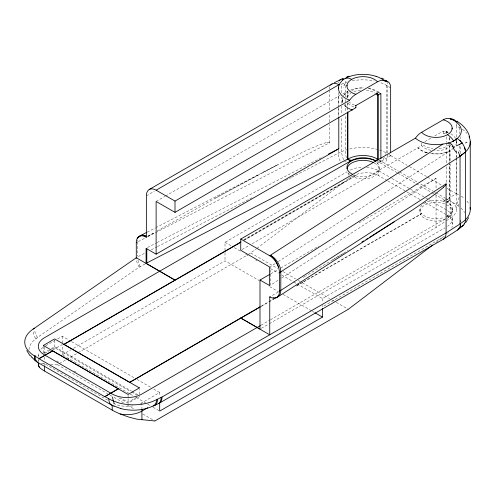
<?xml version="1.0" encoding="UTF-8"?>
<svg xmlns="http://www.w3.org/2000/svg" width="495" height="495" viewBox="0 0 495 495"><rect width="100%" height="100%" fill="white"/><g stroke="black" fill="none" stroke-linecap="round" stroke-linejoin="round"><path stroke-width="0.37" stroke-dasharray="2.48 1.86" d="M38.301 356.474L38.301 355.094M147.9 236.622L329.305 142.913L329.305 124.468M329.305 121.832L329.305 113.262M329.305 109.97L329.305 90.857M341.606 103.245L341.606 96.921M341.606 92.707L341.6 84.1A34.359 19.837 0 0 1 347.416 81.929M388.934 154.527L390.648 155.566L390.648 153.215M419.939 211.767L419.939 209.509M450.11 163.734L450.11 218.375L445.636 221.259M450.11 160.671L450.11 150.709A20.549 11.861 0 0 1 430.155 153.537M452.523 218.437L452.523 224.111M456.421 209.051L456.421 158.301M456.421 157.534L456.421 150.616M456.421 144.466L456.421 141.391M460.567 153.623L460.567 145.19M460.567 138.872L460.567 136.762M296.394 286.11L421.629 213.809A16.112 9.306 0 0 1 424.654 203.086A16.112 9.306 0 0 1 443.235 201.335L456.396 193.737L456.402 158.109M390.648 155.566L407.082 165.262M456.402 193.545L459.261 195.135M456.396 193.737L447.004 188.31M342.305 98.746L342.75 102.626A20.549 11.861 0 0 1 342.552 97.756M248.162 254.585L256.348 248.843M256.961 248.379L348.913 178.349M435.866 242.618L444.219 236.257M29.013 349.687A30.096 17.375 0 0 1 36.116 338.679A9.844 5.68 0 0 1 37.478 337.448L139.244 267.102A9.844 5.686 0 0 1 140.24 266.514L144.862 264.126M275.053 263.668L270.511 266.595L270.511 285.182L278.301 280.158M278.295 261.577L450.11 150.709M281.55 278.066L436.052 178.367L436.052 188.335M269.367 323.68L436.052 227.446L444.999 221.673M332.547 259.949L348.232 250.39M341.618 254.467L343.579 253.279M337.714 256.831L340.312 255.259M336.414 257.617L306.077 275.727M305.427 276.111L302.191 278.017M278.295 291.988L271.192 296.103M146.359 195.822L154.372 191.194M156.123 201.459L164.823 196.441M165.491 196.051L340.139 95.3M147.609 236.536L155.176 232.167M45.769 345.757L54.988 340.436M57.624 338.92L62.228 336.26L70.909 341.265M225.008 250.575L225.008 242.278L346.902 171.901M43.288 353.269L48.621 350.188M51.282 348.647L54.617 346.729L131.398 391.056M44.624 353.455L51.282 349.606M51.95 349.223L54.617 347.682L130.736 391.632M53.015 349.878L62.228 344.557L62.228 354.816L129.653 393.742M243.695 239.79L345.145 181.22M244.412 239.945L355.874 175.595L243.367 240.805M355.874 175.849A16.112 9.306 0 0 0 374.449 174.098A16.112 9.306 0 0 0 377.481 163.375L380.884 161.16L380.884 159.619M377.481 163.375L390.648 155.776M424.902 141.644L431.448 137.864M434.721 135.97L443.235 131.057A16.112 9.306 0 0 1 447.443 132.809M252.122 243.757L421.629 145.654A16.112 9.306 0 0 0 431.164 150.369M443.235 131.057L443.235 133.18L446.379 131.701A20.549 11.861 0 0 1 447.925 132.289M242.086 249.548L249.443 245.297M446.007 131.577L446.632 131.453L448.352 132.443M62.228 354.816L70.903 349.81M73.569 348.27L225.008 260.84L259.052 280.498M50.552 364.147L57.414 364.716L58.756 363.943M59.425 363.553L66.113 359.692M66.788 359.302L77.492 353.121M78.16 352.737L247.494 254.975M270.703 273.834L278.066 269.583M280.745 268.036L318.904 246.003M359.067 222.812L436.052 178.367M261.44 306.04L274.125 298.72M296.814 285.615L302.822 282.15M303.491 281.76L421.629 213.555A16.112 9.306 0 0 0 444.368 217.379M443.235 201.335L444.931 200.098M260.902 306.603L268.265 302.352M268.94 301.962L274.292 298.869M446.663 202.17L449.361 200.611L449.361 164.086M446.663 202.412L449.497 200.772L449.497 163.864M261.026 325.246L269.719 320.222M270.394 319.838L446.372 218.233M136.75 397.219L128.087 402.225L120.743 397.98M118.738 397.782L128.087 403.178L139.411 396.637L139.411 389.28M261.329 328.321L268.692 324.07M140.524 403.524A21 12.128 0 0 0 141.917 402.788L159.693 392.529L159.693 396.297M297.105 283.901L322.468 298.547L445.036 227.787M442.604 237.489L322.468 306.851L322.468 305.341M157.119 231.047L211.625 200.215L258.743 174.624M215.492 198.074L277.72 164.724C293.523 157.02 308.985 148.222 325.741 142.715A33.245 19.194 -60 0 1 326.576 142.517L326.91 142.449M262.616 172.576L277.72 164.724L156.049 227.576M342.825 93.914L347.527 91.488L347.917 91.711L347.917 98.604M147.139 232.174L155.362 227.929M148.011 235.991L153.233 233.294M138.278 241.591L145.153 238.039M147.491 247.537L156.401 242.927M157.088 242.575L323.025 156.859M138.278 256.54L145.128 253.007M151.297 249.82L156.773 246.986M157.459 246.634L251.998 197.796M285.565 180.458L291.048 177.625M291.734 177.272L338.32 153.209A13.811 7.976 0 0 1 341.618 151.94L341.606 117.996M446.738 216.136L447.443 215.752A16.112 9.306 0 0 0 447.443 202.591L446.713 202.195M41.345 363.596L44.457 363.646L107.564 400.102M425.415 152.349L427.587 152.85M446.026 131.825L446.379 131.942A20.549 11.861 0 0 1 447.895 132.512M390.648 87.856L387.783 86.198A13.848 7.994 0 0 0 386.193 85.412A1.924 1.145 58.3 0 1 386.211 85.183A34.359 19.837 0 0 0 379.51 82.356M456.217 123.744A13.811 7.976 -60 0 1 456.402 125.817L459.261 127.469A13.811 7.976 0 0 1 459.719 127.747M379.739 92.831L377.908 91.903A20.549 11.861 0 0 1 379.232 92.831M409.433 166.617L426.455 176.449M427.631 177.13L441.719 185.26M378.564 160.708A30.084 17.368 0 0 1 380.494 161.463L382.375 162.317A9.851 5.686 0 0 1 384.98 163.393L398.382 171.134M399.663 171.87L417.532 182.185M420.719 184.029L432.847 191.027M434.121 191.763L435.402 192.499M436.039 192.871L444.974 198.031M445.611 198.396L456.458 204.658A9.844 5.686 0 0 1 458.265 206.093A30.096 17.375 0 0 1 459.119 206.662M379.164 160.163L380.884 161.16M446.632 199.12L449.497 200.772M397.213 172.706L378.613 161.964A21 12.128 0 0 0 377.462 161.345M397.881 173.089L415.812 183.441M416.481 183.824L431.096 192.264M431.758 192.648L433.75 193.799M434.418 194.182L445.042 200.32M366.647 167.31A21 12.128 0 0 1 378.613 170.744L391.236 178.033M391.898 178.417L409.835 188.768M410.497 189.152L425.112 197.592M425.78 197.975L428.435 199.51M429.103 199.893L446.372 209.868M387.251 180.601L378.613 175.614L378.613 170.744M387.913 180.984L405.851 191.336M406.513 191.72L421.127 200.159M425.112 202.461L446.372 214.731M446.688 216.16L450.11 218.134A20.549 11.861 0 0 0 449.361 200.611M446.688 216.402L450.11 218.375M250.841 253.044L277.54 268.457M282.88 271.538L295.565 278.864M298.238 280.405L301.573 282.329M302.241 282.719L329.608 298.522M332.281 300.063L335.616 301.987M336.284 302.371L348.301 309.313M225.008 242.278L231.685 246.133M234.352 247.673L240.36 251.144M245.699 254.226L248.372 255.767M255.717 260.005L257.047 260.778M270.4 268.488L278.413 273.11M281.748 275.041L293.096 281.593M293.764 281.977L296.437 283.517M269.732 286.661L278.413 291.673M283.084 294.37L311.788 310.94M312.456 311.33L314.461 312.481M71.577 341.655L134.324 377.883M136.997 379.424L151.012 387.517M153.685 389.058L159.693 392.529M132.066 391.44L138.08 394.911M131.398 392.015L136.744 395.097M130.321 394.131L133.656 396.056M136.329 397.596L147.009 403.765M147.677 404.149L152.349 406.847M153.017 407.23L159.025 410.702M56.64 360.979L58.645 362.13M74.002 370.996L76.675 372.543M57.414 364.716L107.483 393.618M110.15 395.159L123.502 402.868M127.506 405.182L134.182 409.037M142.863 414.043L154.879 420.985M329.07 142.473L329.231 142.64A0.866 0.501 -60 0 1 329.305 142.913M460.938 208.079L462.769 209.899A30.096 17.375 0 0 1 464.669 212.627M343.87 104.321L345.083 105.967M36.104 338.654L35.869 338.252M38.301 359.246L38.313 361.263M379.17 167.675L379.17 169.624M459.261 127.469L459.261 133.619M459.261 145.92L459.261 151.303M456.402 125.817L456.402 137.35M456.402 140.425L456.402 145.035M456.402 151.192L456.402 157.342M452.164 209.168L452.164 211.767M449.497 137.721L449.497 141.564M449.497 144.639L449.497 163.096M449.361 137.4L449.361 141.613M449.361 145.827L449.361 161.277M446.632 131.453L446.632 133.761M446.632 136.837L446.632 142.22M446.632 142.987L446.632 162.979M446.632 166.821L446.632 182.971M436.052 195.24L436.052 227.446M421.629 145.654L421.629 143.531A16.112 9.306 0 0 0 432.748 148.494M387.783 153.097L387.783 86.198A13.811 7.976 -60 0 0 387.028 82.288M386.193 85.412L386.193 152.837A1.46 0.959 52 0 1 386.174 153.073A13.848 7.994 0 0 1 387.01 153.45M348.913 173.027L348.913 175.304M347.917 102.434L347.917 111.629M347.527 91.488L347.527 97.639M347.527 103.022L347.527 111.48M345.225 96.711L345.225 82.616A13.811 5.754 71.1 0 1 345.522 79.645M345.225 99.532L345.225 112.217M345.225 116.449L345.225 150.282A13.811 5.754 71.1 0 0 346.42 157.726M341.606 106.054L341.606 113.782M338.797 95.993L338.797 106.691M338.797 107.452L338.797 116.622M338.32 92.466L338.32 105.534M338.32 108.609L338.32 117.067M338.32 150.133L338.32 153.209A13.811 7.518 62.7 0 0 340.374 161.642M322.468 298.547L322.468 302.321M225.008 252.778L225.008 260.84M141.917 402.788L141.917 408.072M137.591 241.944L137.591 256.15M128.087 395.109L128.087 398.091M128.087 398.667L128.087 403.178M62.228 336.26L62.228 343.802M54.617 340.325L54.617 347.682M44.457 347.038L44.457 353.263M44.457 357.025L44.457 359.964M44.457 365.044L44.457 363.67A21 12.128 0 0 1 42.001 361.963M43.288 346.154L43.288 352.768M446.372 201.088A21 12.128 0 0 1 447.443 217.571M352.211 80.796A34.359 19.837 0 0 1 374.313 80.994M341.606 151.705A34.353 19.837 0 0 1 347.41 149.595M349.742 148.983A34.353 19.837 0 0 1 376.949 149.28M379.486 150.016A34.353 19.837 0 0 1 386.187 152.837M343.815 87.51A13.625 3.001 -85.2 0 1 343.846 87.306M461.198 196.15A34.359 19.837 0 0 1 464.1 198.241M466.964 201.1A34.359 19.837 0 0 1 468.994 204.243M462.386 129.269A34.359 19.837 0 0 1 466.958 133.421M326.898 142.548A9.257 5.34 -60 0 1 329.119 142.362M387.319 81.087A13.309 4.016 -63.3 0 1 388.024 82.43M385.444 153.611A13.804 4.901 -60.5 0 1 385.19 154.595M384.244 157.336A13.804 4.901 -60.5 0 1 381.954 162.044M343.61 159.755A13.724 5.266 65.8 0 1 341.513 151.841M340.937 84.478A13.811 7.976 0 0 1 341.606 84.28M140.24 266.514A13.811 7.518 62.7 0 1 137.858 259.764M329.348 89.143A13.817 7.753 61.4 0 1 330.221 85.932M338.592 82.999A13.811 7.518 62.7 0 1 339.019 81.681M459.082 197.394A13.811 7.976 -60 0 1 456.458 204.658M137.604 241.412A13.811 7.518 62.7 0 1 137.765 239.877M37.478 337.448A13.811 8.656 55.3 0 1 34.551 329.812M35.529 338.444A13.798 10.525 57.4 0 1 33.177 330.351M387.758 154.756A13.811 7.976 -60 0 1 384.98 163.393M344.594 161.63A29.966 17.3 0 0 1 346.5 160.863M350.466 159.631A30.084 17.368 0 0 1 351.339 159.415M139.244 267.102A13.811 8.656 55.3 0 1 136.323 259.473M458.822 204.243A13.798 9.529 -62.8 0 1 458.048 205.809M426.733 152.763A20.549 11.861 0 0 1 418.009 147.98M350.497 109.438A20.549 11.861 0 0 1 343.728 104.389M344.136 94.898A20.549 11.861 0 0 1 347.917 91.711M374.449 163.047A16.112 9.306 0 0 1 369.988 178.027A16.112 9.306 0 0 1 347.032 170.589M355.874 175.595A16.112 9.306 0 0 1 354.408 175.119M376.844 162.447A16.112 9.306 0 0 1 377.481 163.121M445.184 219.434A16.112 9.306 0 0 1 420.094 213.067A16.112 9.306 0 0 1 441.163 202.944A16.112 9.306 0 0 1 447.443 218.351M443.235 201.081A16.112 9.306 0 0 1 444.838 201.613M450.84 145.202A16.112 9.306 0 0 1 434.387 150.758M443.235 133.18A16.112 9.306 0 0 1 446.032 134.201M450.84 133.761A20.549 11.861 0 0 1 455.771 144.917M453.568 147.956A20.549 11.861 0 0 1 430.681 153.376M427.043 152.608A20.549 11.861 0 0 1 418.009 147.739M449.33 144.658A16.112 9.306 0 0 1 438.267 148.599M351.035 109.42A20.549 11.861 0 0 1 344.211 104.785M342.88 102.688A20.549 11.861 0 0 1 342.429 97.942M343.474 95.572A20.549 11.861 0 0 1 347.812 91.532M350.726 90.059A20.549 11.861 0 0 1 363.59 87.825M368.441 88.277A20.549 11.861 0 0 1 379.337 92.67M354.408 105.095A16.112 9.306 0 0 1 348.969 101.76M346.946 97.243A16.112 9.306 0 0 1 348.969 92.726M351.66 90.665A16.112 9.306 0 0 1 364.165 87.962M368.453 88.475A16.112 9.306 0 0 1 376.652 92.249M353.857 107A16.112 9.306 0 0 1 348.27 103.059M347.286 97.459A16.112 9.306 0 0 1 350.683 93.4M353.925 91.699A16.112 9.306 0 0 1 361.393 90.109M366.362 90.257A16.112 9.306 0 0 1 374.882 93.041M38.418 356.344A21 12.128 0 0 1 38.746 352.607M40.943 349.21A21 12.128 0 0 1 43.183 347.323M348.975 178.386A21.136 13.978 -8.5 0 1 378.675 175.564M350.305 170.008A21 12.128 0 0 1 361.591 167.254M447.647 210.672A21 12.128 0 0 1 447.647 226.209M132.753 405.888A21 12.128 0 0 1 112.668 403.041M447.152 215.133A21.136 13.978 -8.5 0 1 451.873 227.601M448.346 232.842A21.136 13.978 -8.5 0 1 447.709 233.436M38.61 361.325A21 12.128 0 0 1 38.926 360.471"/><path stroke-width="0.74" d="M269.756 334.731L269.756 296.932L270.295 296.623M273.091 297.755A13.811 7.227 64.3 0 0 278.468 295.633L278.741 295.1A13.767 7.951 60 0 0 279.465 291.258L446.094 183.849L446.088 232.928A13.817 8.198 58.6 0 1 443.211 239.264L159.235 403.215L154.991 405.287A9.844 5.68 0 0 1 152.856 406.073A30.009 17.325 0 0 1 151.018 406.902A30.096 17.375 0 0 1 120.928 408.61M470.25 141.545L470.25 209.218M338.487 88.246L338.574 87.163M346.946 85.913L346.995 85.202M452.164 128.156L452.114 128.867M384.361 80.827A14.473 8.359 -60 0 0 377.84 81.632L355.874 94.291A14.51 8.378 -60 0 0 349.674 100.213L349.526 100.163A24.564 14.182 0 0 1 341.587 95.219L339.947 93.134A24.564 14.182 0 0 1 339.316 84.67C340.015 82.362 342.416 81.124 343.115 78.971M342.8 80.079L342.812 80.035A25.27 14.361 0.8 0 1 345.145 78.495A25.307 14.411 0.9 0 1 349.606 76.428A13.811 5.754 71.1 0 0 346.42 77.492M460.529 226.661L460.387 224.637A13.817 8.409 57.2 0 1 457.448 230.076L443.211 239.264M468.623 217.651L465.758 222.62M339.44 84.41L156.123 190.185A13.811 7.976 60 0 0 146.359 195.822L146.359 237.26L146.087 237.105A13.866 8.007 60 0 0 137.276 238.343L137.01 238.881A13.767 7.951 60 0 0 136.286 242.723L136.286 257.672L136.799 257.344M445.859 184.561L446.02 184.208A0.866 0.501 -60 0 0 446.094 183.849M137.257 238.38L137.276 238.349A13.811 8.656 55.3 0 1 146.805 236.61A13.811 7.518 62.7 0 0 138.687 237.322M462.212 154.49L465.449 152.027A34.359 19.837 0 0 0 468.988 136.571M443.706 187.079L443.365 187.395A33.239 19.187 -60 0 1 442.53 188.156C419.642 206.811 393.884 221.599 369.146 237.594M465.449 151.977L460.938 155.733L279.465 272.671L279.465 291.258M38.845 364.295L38.344 365.626L39.476 367.389A21 12.128 0 0 1 38.313 363.076M432.809 244.951L348.301 309.313L154.879 420.985L136.626 419.123L128.675 417.05L120.149 413.962A18.81 4.04 21.1 0 1 112.204 410.114L44.457 370.996A18.81 4.04 21.1 0 1 39.489 367.389M461.73 154.91L460.047 155.975L460.047 223.684A0.879 0.476 -62.7 0 0 460.084 223.888L460.14 224.037M376.095 76.335L377.994 77.047A25.183 14.188 0.7 0 1 383.446 80.103L384.466 80.902L385.265 80.71M136.218 258.353A13.811 8.656 55.3 0 1 136.205 257.815L33.648 328.754A34.353 19.837 0 0 0 27.862 350.324L30.839 353.35A34.334 19.825 0 0 0 33.109 355.039L39.049 358.597L52.563 350.8L118.311 388.761L104.804 396.557L112.247 400.597L119.134 403.017A34.347 19.831 0 0 0 156.494 399.682L162.038 397.009L446.088 232.928L460.084 223.901M146.087 237.105L146.761 236.641M136.286 257.759L175.001 280.108L146.087 263.334L347.527 159.149L350.949 161.129A16.112 9.306 0 0 0 352.824 174.457M136.286 242.723L136.799 242.395M350.949 161.129L351.66 160.448A16.112 9.306 0 0 1 374.449 160.448L375.185 161.141A16.112 9.306 0 0 1 375.823 161.587M457.219 138.482A25.356 14.256 -0.2 0 1 455.567 139.745A25.282 14.237 0 0 1 447.827 143.29L442.889 144.088L269.657 255.729L240.749 239.042L240.749 250.322L269.657 267.009L269.657 285.596L259.993 280.015L259.993 329.095L240.749 317.982L129.641 382.387L63.892 344.427L241.077 241.876M277.794 296.92L394.509 221.605M460.542 143.909L462.089 143.012M457.448 230.076L457.85 229.798A9.974 5.761 0 0 0 458.717 229.049A30.164 17.418 0 0 0 461.779 226.586L461.965 226.475A13.811 9.702 45.8 0 0 465.449 219.693A34.359 19.837 0 0 0 470.077 207.547M365.885 239.617L367.847 238.404M361.956 242.043L363.924 240.83M450.11 118.788A14.491 8.366 -60 0 0 443.235 119.796L421.295 132.456A14.491 8.366 -60 0 0 415.429 138.173L240.749 239.042M149.218 189.498L332.083 83.921M156.123 190.185L175.001 201.081L349.687 100.225M355.274 105.385A16.112 9.306 0 0 0 355.874 105.571L377.481 93.097A16.112 9.306 0 0 0 377.165 92.751M351.586 109.636A20.549 11.861 0 0 0 352.155 109.841L355.874 107.693L355.874 105.571M375.903 93.747A16.112 9.306 0 0 1 377.481 95.213L380.884 93.493L380.884 158.852M146.087 263.334L146.087 248.385L156.123 254.176L156.123 201.459L175.001 212.361L352.155 109.841M156.123 254.176L338.797 148.71L338.797 117.389M43.288 345.504L54.617 338.902L139.411 387.919M375.185 160.9L377.908 159.328L377.908 94.966M375.185 161.141L378.019 159.508L378.019 94.143M52.563 350.967L39.056 358.764L104.804 396.724L118.311 388.928M63.892 344.427L240.688 242.352M259.993 280.015L270.035 274.218M240.749 317.982L260.104 306.807M129.641 382.387L260.228 306.993M139.411 387.863L128.087 394.459L43.288 345.442M260.351 325.63L141.917 394.008A21 12.128 0 0 1 112.217 394.008L44.457 354.89A21 12.128 0 0 1 44.457 337.739L348.913 161.964A21 12.128 0 0 1 376.231 160.782M147.844 407.67L141.917 411.091A21 12.128 0 0 1 120.149 413.962M322.468 308.311L322.468 317.109L159.693 411.085L159.693 403.023M447.443 134.683A13.811 7.976 60 0 1 453.698 140.908L452.381 141.582M334.317 82.77L341.018 79.311M140.289 235.713L146.458 232.526M328.513 154.025L338.797 148.71M459.311 144.565L456.211 145.852M384.931 80.889L384.968 80.889A13.811 7.976 -60 0 1 390.648 87.856L390.648 152.441M450.431 118.973L454.268 119.988L457.368 122.011M120.928 408.61L113.726 405.919M355.874 94.291L355.243 94.1A16.112 9.3 0 0 1 348.975 90.486L347.898 89.119A16.112 9.3 0 0 1 356.388 77.498A16.112 9.3 0 0 1 377.14 81.446L377.481 81.817M443.235 119.778L443.867 119.969A16.112 9.306 0 0 1 450.134 123.583L451.211 124.95A16.112 9.306 0 0 1 442.722 136.577A16.112 9.306 0 0 1 421.969 132.629L421.635 132.264M450.246 118.899L450.246 118.899A13.811 7.976 -60 0 1 454.744 120.489M381.713 78.142L384.027 79.287M450.951 144.255L452.801 145.412M347.917 112.396L347.917 159.136L350.949 160.887M315.129 312.871L322.468 317.109M240.749 318.068L269.756 334.818M32.033 357.489L34.353 359.778A30.102 17.381 0 0 0 36.079 361.084A9.844 5.686 0 0 0 37.867 362.501L111.592 405.065A9.857 5.692 0 0 0 114.042 406.098M457.238 138.489L458.259 139.2A13.811 9.702 45.8 0 1 464.737 147.937L465.275 150.053M455.815 121.789L458.407 124.004A25.325 14.237 -0.2 0 1 457.213 138.476A25.499 14.343 -0.1 0 1 455.561 139.739M457.937 121.918C463.53 125.433 468.121 130.748 469.718 137.263M415.441 138.185L415.546 138.278A24.564 14.182 0 0 0 442.889 144.088M459.762 140.456L460.882 141.576M454.299 146.681L454.818 147.207M460.344 141.019L460.894 141.589M31.952 357.396L31.723 357.112A30.102 17.381 0 0 1 30.69 355.627M30.077 355.794L26.773 350.608M462.089 143.018L462.355 143.383L462.163 143.117M458.265 151.946L460.047 156.03M459.88 155.548L460.004 155.869M275.826 297.588A13.811 8.403 57.2 0 0 280.807 290.503L280.807 271.916A13.811 8.403 57.2 0 0 270.511 255.321A13.811 7.227 64.3 0 1 278.468 267.151L278.753 268.049A13.767 7.951 60 0 1 279.465 272.671M464.725 147.9L465.263 149.985A13.811 9.702 45.8 0 1 465.449 152.027L465.449 219.693A34.433 19.88 0 0 1 462.485 222.137L461.711 222.663A34.316 19.812 0 0 1 460.047 223.684M386.774 81.186L386.112 80.617A15.883 4.109 -65.8 0 0 385.989 80.549M377.481 93.097L377.481 95.213M347.527 112.247L347.527 159.149M175.001 201.081L175.001 212.361M146.805 248.638L146.805 262.839M141.917 408.827L141.917 419.915M112.217 405.077L112.217 410.114M44.457 365.96L44.457 370.996M455.623 139.769A25.381 14.343 0.1 0 1 453.742 140.933M447.857 142.863A8.885 8.879 -27.7 0 1 451.149 143.884M453.191 148.351A14.38 6.367 47.6 0 1 455.901 151.971M452.09 146.359A13.885 10.339 38.8 0 1 453.903 147.968M452.337 146.031A13.767 11.02 37.7 0 1 453.736 147.219M466.865 142.158A31.111 2.308 -20.8 0 1 465.56 142.907M460.511 143.878A16.168 11.224 26.5 0 1 459.273 144.521M462.126 154.452A8.941 5.513 5.1 0 1 461.637 154.855M457.275 121.108A7.536 2.153 49.8 0 1 457.566 121.343M330.666 85.214A13.817 7.753 61.4 0 1 338.797 84.719M445.908 184.616A9.25 5.34 -60 0 1 443.687 186.992M450.537 118.887A25.22 14.213 -0.1 0 1 455.926 121.739M349.662 76.478A25.183 14.157 0.7 0 1 376.052 76.379M342.973 78.977A6.775 2.116 -3.1 0 1 342.979 78.748M339.638 80.58A13.811 7.518 62.7 0 1 343.282 78.736M464.31 223.443A30.084 17.368 0 0 1 464.087 223.802M463.252 224.965A30.084 17.368 0 0 1 461.779 226.586M345.157 78.495A13.811 7.976 60 0 1 351.66 79.386M460.56 221.327A9.646 1.392 79.1 0 1 460.43 220.863M344.173 85.394A13.625 3.001 -85.2 0 1 344.415 84.224M460.789 226.865A13.687 6.899 31.3 0 1 458.512 228.356M269.657 255.742A13.866 8.007 60 0 1 278.475 267.151M278.475 295.639A13.866 8.007 60 0 1 269.756 296.926M34.452 328.692A13.811 8.656 55.3 0 1 34.433 328.154M111.592 405.065A13.811 7.976 -60 0 1 108.789 398.859M37.867 362.501A13.811 7.976 -60 0 1 35.065 356.301M161.129 397.491A13.811 7.227 64.3 0 1 158.586 403.555M157.534 399.224A13.811 7.227 64.3 0 1 154.991 405.287M33.221 329.175A13.798 10.525 57.4 0 1 33.276 328.6M34.65 358.46A13.544 7.19 -41 0 1 35.139 355.336M114.357 403.604A13.656 5.179 88 0 1 112.526 397.207M156.804 399.929A13.798 7.963 72 0 1 153.141 406.024M162.038 397.009A13.811 7.976 60 0 1 159.235 403.215M385.265 80.939A15.023 4.467 86.7 0 1 385.698 81.341M386.372 81.18A9.863 2.135 -3 0 1 386.18 81.316M35.888 361.065A13.811 7.239 -47 0 1 34.26 358.702M347.917 159.136A20.549 11.861 0 0 1 377.908 159.328M352.155 110.076A20.549 11.861 0 0 1 351.586 109.871M379.962 93.431A20.549 11.861 0 0 1 380.358 93.796M347.032 168.665A16.112 9.306 0 0 1 356.994 161.005A16.112 9.306 0 0 1 373.385 162.484M355.874 107.693A16.112 9.306 0 0 1 355.274 107.508"/></g></svg>
